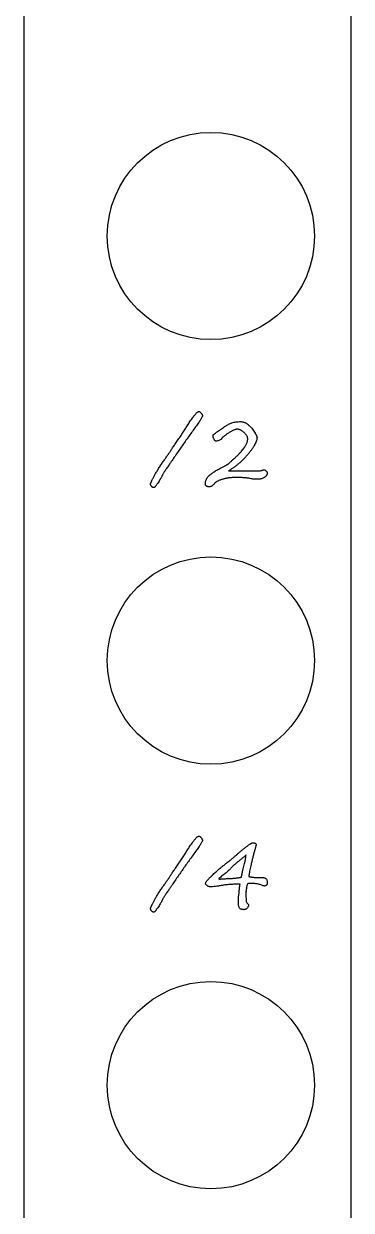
# Model space of a CAD drawing. Extents: x 544 to 554, y 428 to 557.
# Drawn here: x 544.3 to 554.1, y 457.2 to 492.69 of the extents above; entities that cross this region are included whole.
import ezdxf

# ---------------------------------------------------------------- set-up
doc = ezdxf.new("R2010")
doc.units = 0
doc.layers.get('0').update_dxf_attribs({"linetype": 'CONTINUOUS'})

msp = doc.modelspace()

# ---------------------------------------------------------------- linework, layer by layer
at = {"color": 7, "linetype": 'CONTINUOUS'}
for p, q in [((544.303, 553.693), (544.303, 431.693)), ((554.103, 431.693), (554.103, 553.693)), ((550.632, 479.322), (551.203, 479.322)), ((551.338, 479.069), (551.289, 479.069)), ((551.348, 467.154), (551.44, 467.154)), ((550.725, 466.383), (550.725, 466.545)), ((550.95, 466.693), (550.952, 466.633)), ((550.952, 466.633), (550.952, 466.579)), ((550.952, 466.579), (550.953, 466.519))]:
    msp.add_line(p, q, dxfattribs=at)
for centre in [(549.903, 486.343), (549.903, 473.643), (549.903, 460.943)]:
    msp.add_circle(centre, 3.1, dxfattribs=at)
for points, knots in [([(549.221, 480.707), (549.232, 480.726), (549.256, 480.764), (549.296, 480.824), (549.342, 480.887), (549.383, 480.942), (549.416, 480.985), (549.44, 481.014), (549.462, 481.038), (549.482, 481.058), (549.5, 481.074), (549.517, 481.085), (549.531, 481.092), (549.541, 481.093), (549.545, 481.094)], [0, 0, 0, 0, 0.127092, 0.266791, 0.419639, 0.58527, 0.666712, 0.740204, 0.803655, 0.85883, 0.905419, 0.944414, 0.974848, 1, 1, 1, 1]), ([(549.652, 480.969), (549.651, 480.963), (549.649, 480.95), (549.639, 480.928), (549.625, 480.899), (549.605, 480.865), (549.58, 480.824), (549.548, 480.777), (549.512, 480.724), (549.485, 480.687), (549.47, 480.667)], [0, 0, 0, 0, 0.0464903, 0.1137404, 0.2037164, 0.3158748, 0.4523668, 0.6110891, 0.7934033, 1, 1, 1, 1]), ([(549.545, 481.094), (549.55, 481.093), (549.561, 481.091), (549.577, 481.082), (549.594, 481.066), (549.612, 481.046), (549.629, 481.024), (549.642, 481.004), (549.65, 480.986), (549.651, 480.974), (549.652, 480.969)], [0, 0, 0, 0, 0.084454, 0.188998, 0.323647, 0.4874, 0.655514, 0.793396, 0.907372, 1, 1, 1, 1]), ([(549.47, 480.667), (549.405, 480.578), (549.276, 480.401), (549.086, 480.132), (548.899, 479.864), (548.778, 479.684), (548.717, 479.594)], [0, 0, 0, 0, 0.2521215, 0.5029736, 0.7520918, 1, 1, 1, 1]), ([(548.904, 480.224), (548.933, 480.266), (548.991, 480.348), (549.072, 480.471), (549.149, 480.589), (549.197, 480.668), (549.221, 480.707)], [0, 0, 0, 0, 0.264846, 0.519205, 0.764475, 1, 1, 1, 1]), ([(549.966, 480.359), (549.966, 480.366), (549.967, 480.378), (549.97, 480.392), (549.977, 480.398), (549.984, 480.405), (549.995, 480.413), (550.01, 480.425), (550.028, 480.439), (550.05, 480.455), (550.076, 480.474), (550.115, 480.502), (550.164, 480.538), (550.223, 480.579), (550.277, 480.618), (550.33, 480.653), (550.38, 480.685), (550.431, 480.713), (550.481, 480.736), (550.533, 480.756), (550.589, 480.772), (550.65, 480.783), (550.719, 480.789), (550.768, 480.79), (550.793, 480.79)], [0, 0, 0, 0, 0.0221061, 0.0368259, 0.0420221, 0.0518541, 0.0663916, 0.0855839, 0.1091815, 0.1375161, 0.1705039, 0.2084737, 0.2865441, 0.360058, 0.4292567, 0.4936844, 0.5550923, 0.6142947, 0.6718352, 0.7277898, 0.7859426, 0.8506478, 0.9215771, 1, 1, 1, 1]), ([(550.793, 480.79), (550.804, 480.79), (550.827, 480.789), (550.86, 480.784), (550.893, 480.774), (550.925, 480.762), (550.957, 480.746), (550.988, 480.726), (551.018, 480.702), (551.057, 480.667), (551.103, 480.621), (551.151, 480.564), (551.192, 480.508), (551.219, 480.461), (551.237, 480.425), (551.249, 480.402), (551.259, 480.382), (551.267, 480.365), (551.274, 480.35), (551.278, 480.339), (551.282, 480.33), (551.282, 480.326), (551.282, 480.324)], [0, 0, 0, 0, 0.047221, 0.094361, 0.141592, 0.189691, 0.239545, 0.290928, 0.344725, 0.401282, 0.513052, 0.616939, 0.713451, 0.80419, 0.845364, 0.882071, 0.913819, 0.940119, 0.962475, 0.979881, 0.992157, 1, 1, 1, 1]), ([(548.653, 479.845), (548.66, 479.857), (548.676, 479.883), (548.701, 479.922), (548.729, 479.965), (548.759, 480.011), (548.792, 480.06), (548.827, 480.112), (548.865, 480.167), (548.891, 480.205), (548.904, 480.224)], [0, 0, 0, 0, 0.094154, 0.197443, 0.30868, 0.429327, 0.558657, 0.697157, 0.843628, 1, 1, 1, 1]), ([(550.05, 480.208), (550.046, 480.209), (550.035, 480.211), (550.022, 480.224), (550.008, 480.242), (549.995, 480.266), (549.983, 480.292), (549.973, 480.317), (549.967, 480.339), (549.966, 480.353), (549.966, 480.359)], [0, 0, 0, 0, 0.074646, 0.170766, 0.295176, 0.456503, 0.624469, 0.770829, 0.894683, 1, 1, 1, 1]), ([(550.209, 480.268), (550.2, 480.259), (550.181, 480.24), (550.143, 480.221), (550.098, 480.21), (550.067, 480.209), (550.05, 480.208)], [0, 0, 0, 0, 0.226835, 0.458891, 0.71491, 1, 1, 1, 1]), ([(550.692, 480.562), (550.685, 480.562), (550.67, 480.561), (550.646, 480.556), (550.619, 480.548), (550.59, 480.537), (550.559, 480.523), (550.525, 480.505), (550.488, 480.485), (550.437, 480.454), (550.376, 480.414), (550.311, 480.366), (550.255, 480.318), (550.224, 480.284), (550.209, 480.268)], [0, 0, 0, 0, 0.037265, 0.079375, 0.127495, 0.18106, 0.241434, 0.307916, 0.380911, 0.460579, 0.618051, 0.760236, 0.887063, 1, 1, 1, 1]), ([(550.234, 479.423), (550.247, 479.429), (550.271, 479.441), (550.305, 479.458), (550.334, 479.474), (550.36, 479.488), (550.382, 479.501), (550.401, 479.512), (550.415, 479.522), (550.427, 479.53), (550.439, 479.541), (550.453, 479.553), (550.471, 479.57), (550.493, 479.589), (550.518, 479.612), (550.548, 479.639), (550.581, 479.669), (550.629, 479.713), (550.688, 479.767), (550.751, 479.831), (550.806, 479.889), (550.852, 479.943), (550.89, 479.994), (550.922, 480.041), (550.948, 480.085), (550.969, 480.127), (550.984, 480.167), (550.996, 480.205), (551.002, 480.241), (551.003, 480.265), (551.004, 480.277)], [0, 0, 0, 0, 0.03548, 0.067234, 0.095568, 0.120629, 0.142129, 0.16008, 0.174691, 0.185891, 0.197714, 0.21377, 0.234063, 0.258868, 0.287884, 0.321408, 0.359393, 0.401392, 0.485824, 0.561722, 0.62895, 0.68785, 0.740452, 0.788437, 0.831772, 0.870684, 0.906463, 0.939798, 0.970598, 1, 1, 1, 1]), ([(551.282, 480.324), (551.281, 480.308), (551.279, 480.274), (551.265, 480.221), (551.244, 480.164), (551.215, 480.102), (551.176, 480.037), (551.13, 479.967), (551.075, 479.892), (551.013, 479.815), (550.946, 479.737), (550.876, 479.663), (550.805, 479.594), (550.732, 479.529), (550.658, 479.469), (550.582, 479.413), (550.505, 479.362), (550.451, 479.331), (550.425, 479.316)], [0, 0, 0, 0, 0.035618, 0.075111, 0.119728, 0.16967, 0.225428, 0.287122, 0.355168, 0.429414, 0.505896, 0.580565, 0.653765, 0.72524, 0.795537, 0.864802, 0.932626, 1, 1, 1, 1]), ([(551.004, 480.277), (551.004, 480.285), (551.003, 480.3), (550.998, 480.324), (550.989, 480.347), (550.977, 480.371), (550.961, 480.395), (550.942, 480.419), (550.92, 480.443), (550.895, 480.466), (550.868, 480.488), (550.842, 480.508), (550.816, 480.525), (550.79, 480.538), (550.765, 480.549), (550.74, 480.557), (550.716, 480.561), (550.7, 480.562), (550.692, 480.562)], [0, 0, 0, 0, 0.051511, 0.104137, 0.158987, 0.21742, 0.279755, 0.346145, 0.417636, 0.495284, 0.572574, 0.645395, 0.71354, 0.777437, 0.837142, 0.893627, 0.94762, 1, 1, 1, 1]), ([(548.096, 478.92), (548.097, 478.922), (548.098, 478.929), (548.1, 478.94), (548.106, 478.955), (548.114, 478.973), (548.122, 478.996), (548.134, 479.021), (548.148, 479.051), (548.163, 479.083), (548.181, 479.119), (548.201, 479.158), (548.223, 479.199), (548.248, 479.242), (548.276, 479.288), (548.306, 479.337), (548.338, 479.388), (548.383, 479.458), (548.44, 479.544), (548.508, 479.642), (548.571, 479.732), (548.613, 479.789), (548.633, 479.816)], [0, 0, 0, 0, 0.007628, 0.01888, 0.033672, 0.052793, 0.075626, 0.102472, 0.133188, 0.167777, 0.206067, 0.247401, 0.292133, 0.339945, 0.390852, 0.445386, 0.502837, 0.563935, 0.684759, 0.798164, 0.902913, 1, 1, 1, 1]), ([(548.717, 479.594), (548.709, 479.583), (548.692, 479.557), (548.663, 479.515), (548.629, 479.467), (548.606, 479.432), (548.593, 479.414)], [0, 0, 0, 0, 0.19687, 0.429918, 0.698125, 1, 1, 1, 1]), ([(548.633, 479.816), (548.637, 479.821), (548.644, 479.83), (548.65, 479.841), (548.653, 479.845)], [0, 0, 0, 0, 0.537327, 1, 1, 1, 1]), ([(548.593, 479.414), (548.583, 479.399), (548.563, 479.368), (548.534, 479.325), (548.509, 479.286), (548.486, 479.251), (548.468, 479.219), (548.452, 479.192), (548.44, 479.169), (548.433, 479.154), (548.43, 479.148)], [0, 0, 0, 0, 0.182399, 0.347612, 0.497767, 0.630754, 0.747011, 0.847251, 0.931542, 1, 1, 1, 1]), ([(549.738, 478.933), (549.738, 478.944), (549.739, 478.967), (549.744, 479), (549.754, 479.033), (549.766, 479.064), (549.783, 479.095), (549.802, 479.124), (549.826, 479.152), (549.852, 479.18), (549.884, 479.207), (549.919, 479.235), (549.96, 479.264), (550.006, 479.294), (550.056, 479.325), (550.111, 479.357), (550.171, 479.39), (550.213, 479.412), (550.234, 479.423)], [0, 0, 0, 0, 0.046949, 0.092743, 0.138108, 0.184331, 0.230854, 0.27867, 0.328405, 0.380221, 0.436327, 0.498087, 0.566415, 0.640679, 0.720976, 0.80765, 0.900482, 1, 1, 1, 1]), ([(550.425, 479.316), (550.438, 479.317), (550.466, 479.319), (550.514, 479.321), (550.57, 479.322), (550.61, 479.322), (550.632, 479.322)], [0, 0, 0, 0, 0.187264, 0.416337, 0.687199, 1, 1, 1, 1]), ([(551.203, 479.322), (551.219, 479.321), (551.249, 479.32), (551.289, 479.318), (551.319, 479.318), (551.348, 479.317), (551.382, 479.322), (551.409, 479.329), (551.424, 479.333)], [0, 0, 0, 0, 0.224288, 0.404012, 0.539156, 0.629837, 0.791278, 1, 1, 1, 1]), ([(551.586, 479.254), (551.586, 479.247), (551.585, 479.233), (551.581, 479.213), (551.574, 479.194), (551.564, 479.176), (551.551, 479.16), (551.536, 479.144), (551.517, 479.13), (551.49, 479.113), (551.455, 479.096), (551.414, 479.081), (551.375, 479.071), (551.35, 479.069), (551.338, 479.069)], [0, 0, 0, 0, 0.063069, 0.122459, 0.182169, 0.241571, 0.302149, 0.366389, 0.433713, 0.506433, 0.648116, 0.777487, 0.893599, 1, 1, 1, 1]), ([(551.424, 479.333), (551.432, 479.335), (551.448, 479.339), (551.469, 479.344), (551.488, 479.347), (551.499, 479.347), (551.505, 479.347)], [0, 0, 0, 0, 0.315434, 0.584585, 0.812608, 1, 1, 1, 1]), ([(551.505, 479.347), (551.509, 479.347), (551.517, 479.346), (551.53, 479.338), (551.543, 479.327), (551.557, 479.313), (551.569, 479.298), (551.578, 479.282), (551.585, 479.268), (551.586, 479.259), (551.586, 479.254)], [0, 0, 0, 0, 0.092021, 0.198992, 0.330354, 0.48873, 0.64797, 0.784961, 0.899015, 1, 1, 1, 1]), ([(548.199, 478.816), (548.194, 478.816), (548.182, 478.817), (548.165, 478.824), (548.148, 478.835), (548.131, 478.85), (548.116, 478.866), (548.105, 478.884), (548.098, 478.902), (548.097, 478.914), (548.096, 478.92)], [0, 0, 0, 0, 0.106016, 0.221912, 0.349177, 0.494899, 0.64062, 0.771343, 0.888694, 1, 1, 1, 1]), ([(548.43, 479.148), (548.424, 479.135), (548.411, 479.106), (548.385, 479.059), (548.35, 479.006), (548.318, 478.957), (548.29, 478.917), (548.271, 478.891), (548.254, 478.868), (548.239, 478.849), (548.226, 478.835), (548.215, 478.825), (548.207, 478.818), (548.201, 478.816), (548.199, 478.816)], [0, 0, 0, 0, 0.105342, 0.235065, 0.391842, 0.57356, 0.665508, 0.745959, 0.815749, 0.873725, 0.921058, 0.957387, 0.983753, 1, 1, 1, 1]), ([(549.842, 478.841), (549.834, 478.841), (549.819, 478.842), (549.797, 478.846), (549.779, 478.853), (549.764, 478.863), (549.752, 478.877), (549.743, 478.893), (549.739, 478.912), (549.738, 478.926), (549.738, 478.933)], [0, 0, 0, 0, 0.154879, 0.289817, 0.410638, 0.521955, 0.631471, 0.744093, 0.865016, 1, 1, 1, 1]), ([(550.014, 478.946), (550.005, 478.935), (549.988, 478.916), (549.963, 478.89), (549.943, 478.871), (549.925, 478.858), (549.907, 478.85), (549.888, 478.845), (549.866, 478.842), (549.85, 478.841), (549.842, 478.841)], [0, 0, 0, 0, 0.200898, 0.3682588, 0.4999076, 0.5983837, 0.6832571, 0.7771674, 0.8834149, 1, 1, 1, 1]), ([(550.651, 479.119), (550.613, 479.119), (550.54, 479.117), (550.434, 479.107), (550.335, 479.09), (550.258, 479.069), (550.201, 479.05), (550.163, 479.036), (550.129, 479.022), (550.098, 479.007), (550.071, 478.993), (550.049, 478.977), (550.029, 478.962), (550.019, 478.951), (550.014, 478.946)], [0, 0, 0, 0, 0.167554, 0.324605, 0.473767, 0.614311, 0.679906, 0.740703, 0.795717, 0.845916, 0.891406, 0.931661, 0.968003, 1, 1, 1, 1]), ([(551.105, 479.082), (551.089, 479.085), (551.057, 479.091), (551.007, 479.099), (550.954, 479.105), (550.899, 479.11), (550.841, 479.115), (550.78, 479.117), (550.716, 479.119), (550.673, 479.119), (550.651, 479.119)], [0, 0, 0, 0, 0.104885, 0.215456, 0.331557, 0.453417, 0.581178, 0.714787, 0.854392, 1, 1, 1, 1]), ([(551.289, 479.069), (551.27, 479.069), (551.234, 479.069), (551.183, 479.071), (551.141, 479.075), (551.116, 479.08), (551.105, 479.082)], [0, 0, 0, 0, 0.315682, 0.58898, 0.81627, 1, 1, 1, 1]), ([(549.221, 468.007), (549.232, 468.026), (549.256, 468.064), (549.296, 468.124), (549.342, 468.187), (549.383, 468.242), (549.416, 468.285), (549.44, 468.314), (549.462, 468.338), (549.482, 468.358), (549.5, 468.374), (549.517, 468.385), (549.531, 468.392), (549.541, 468.393), (549.545, 468.394)], [0, 0, 0, 0, 0.127092, 0.266791, 0.419639, 0.58527, 0.666712, 0.740204, 0.803655, 0.85883, 0.905419, 0.944414, 0.974848, 1, 1, 1, 1]), ([(549.652, 468.269), (549.651, 468.263), (549.649, 468.25), (549.639, 468.228), (549.625, 468.199), (549.605, 468.165), (549.58, 468.124), (549.548, 468.077), (549.512, 468.024), (549.485, 467.987), (549.47, 467.967)], [0, 0, 0, 0, 0.04649, 0.11374, 0.203716, 0.315875, 0.452367, 0.611089, 0.793403, 1, 1, 1, 1]), ([(549.545, 468.394), (549.55, 468.393), (549.561, 468.391), (549.577, 468.382), (549.594, 468.366), (549.612, 468.346), (549.629, 468.324), (549.642, 468.304), (549.65, 468.286), (549.651, 468.274), (549.652, 468.269)], [0, 0, 0, 0, 0.084454, 0.188998, 0.323647, 0.4874, 0.655514, 0.793396, 0.907372, 1, 1, 1, 1]), ([(550.695, 467.854), (550.716, 467.873), (550.759, 467.912), (550.826, 467.968), (550.897, 468.024), (550.957, 468.07), (551.005, 468.105), (551.037, 468.128), (551.065, 468.147), (551.089, 468.163), (551.109, 468.175), (551.126, 468.184), (551.138, 468.19), (551.146, 468.191), (551.149, 468.192)], [0, 0, 0, 0, 0.149615, 0.304497, 0.463253, 0.626961, 0.705338, 0.774797, 0.83455, 0.885408, 0.927616, 0.960057, 0.98441, 1, 1, 1, 1]), ([(551.149, 468.192), (551.157, 468.191), (551.173, 468.191), (551.195, 468.188), (551.214, 468.184), (551.23, 468.179), (551.242, 468.171), (551.251, 468.161), (551.256, 468.149), (551.257, 468.141), (551.257, 468.137)], [0, 0, 0, 0, 0.1873014, 0.352385, 0.4935825, 0.6158107, 0.7172255, 0.8124617, 0.9027633, 1, 1, 1, 1]), ([(549.47, 467.967), (549.405, 467.878), (549.276, 467.701), (549.086, 467.432), (548.899, 467.164), (548.778, 466.984), (548.717, 466.894)], [0, 0, 0, 0, 0.252122, 0.502974, 0.752092, 1, 1, 1, 1]), ([(548.904, 467.524), (548.933, 467.566), (548.991, 467.648), (549.072, 467.771), (549.149, 467.889), (549.197, 467.968), (549.221, 468.007)], [0, 0, 0, 0, 0.264846, 0.519205, 0.764475, 1, 1, 1, 1]), ([(550.387, 467.599), (550.417, 467.623), (550.475, 467.669), (550.557, 467.735), (550.63, 467.796), (550.674, 467.835), (550.695, 467.854)], [0, 0, 0, 0, 0.288738, 0.551059, 0.789043, 1, 1, 1, 1]), ([(550.954, 467.826), (550.949, 467.821), (550.938, 467.811), (550.92, 467.794), (550.897, 467.775), (550.871, 467.752), (550.841, 467.728), (550.807, 467.699), (550.769, 467.669), (550.742, 467.648), (550.728, 467.637)], [0, 0, 0, 0, 0.06747, 0.151172, 0.252178, 0.36849, 0.501142, 0.651, 0.817421, 1, 1, 1, 1]), ([(550.859, 467.366), (550.866, 467.395), (550.88, 467.451), (550.9, 467.53), (550.916, 467.601), (550.93, 467.663), (550.94, 467.716), (550.947, 467.76), (550.952, 467.796), (550.953, 467.817), (550.954, 467.826)], [0, 0, 0, 0, 0.1933785, 0.3673812, 0.5218287, 0.6561132, 0.7717421, 0.867286, 0.9427094, 1, 1, 1, 1]), ([(551.181, 467.857), (551.172, 467.82), (551.154, 467.749), (551.129, 467.646), (551.106, 467.551), (551.087, 467.463), (551.07, 467.383), (551.055, 467.311), (551.044, 467.246), (551.037, 467.206), (551.034, 467.187)], [0, 0, 0, 0, 0.166467, 0.320768, 0.463606, 0.594731, 0.71385, 0.820971, 0.916461, 1, 1, 1, 1]), ([(551.257, 468.137), (551.256, 468.132), (551.253, 468.121), (551.248, 468.102), (551.242, 468.077), (551.233, 468.045), (551.223, 468.007), (551.21, 467.962), (551.196, 467.912), (551.186, 467.876), (551.181, 467.857)], [0, 0, 0, 0, 0.046348, 0.114226, 0.205932, 0.319182, 0.456256, 0.614878, 0.796005, 1, 1, 1, 1]), ([(548.653, 467.145), (548.66, 467.157), (548.676, 467.183), (548.701, 467.222), (548.729, 467.265), (548.759, 467.311), (548.792, 467.36), (548.827, 467.412), (548.865, 467.467), (548.891, 467.505), (548.904, 467.524)], [0, 0, 0, 0, 0.094154, 0.197443, 0.30868, 0.429327, 0.558657, 0.697157, 0.843628, 1, 1, 1, 1]), ([(549.732, 466.966), (549.735, 466.973), (549.741, 466.989), (549.756, 467.013), (549.774, 467.04), (549.796, 467.069), (549.822, 467.1), (549.853, 467.134), (549.888, 467.169), (549.926, 467.208), (549.97, 467.249), (550.017, 467.292), (550.069, 467.337), (550.124, 467.385), (550.184, 467.436), (550.248, 467.488), (550.316, 467.543), (550.363, 467.58), (550.387, 467.599)], [0, 0, 0, 0, 0.0258715, 0.056192, 0.0915867, 0.1312532, 0.1756345, 0.2250813, 0.2796582, 0.3394099, 0.4040652, 0.4739577, 0.5487872, 0.6285651, 0.7136302, 0.8039961, 0.8993385, 1, 1, 1, 1]), ([(550.522, 467.454), (550.509, 467.441), (550.484, 467.415), (550.444, 467.376), (550.401, 467.336), (550.354, 467.296), (550.305, 467.253), (550.252, 467.211), (550.195, 467.168), (550.157, 467.139), (550.137, 467.125)], [0, 0, 0, 0, 0.104256, 0.214571, 0.33048, 0.452141, 0.579979, 0.713733, 0.853982, 1, 1, 1, 1]), ([(550.728, 467.637), (550.716, 467.627), (550.694, 467.609), (550.661, 467.582), (550.632, 467.556), (550.604, 467.533), (550.58, 467.511), (550.558, 467.491), (550.539, 467.472), (550.527, 467.459), (550.522, 467.454)], [0, 0, 0, 0, 0.164106, 0.316815, 0.458153, 0.589233, 0.708999, 0.816522, 0.913833, 1, 1, 1, 1]), ([(548.096, 466.22), (548.097, 466.222), (548.098, 466.229), (548.1, 466.24), (548.106, 466.255), (548.114, 466.273), (548.122, 466.296), (548.134, 466.321), (548.148, 466.351), (548.163, 466.383), (548.181, 466.419), (548.201, 466.458), (548.223, 466.499), (548.248, 466.542), (548.276, 466.588), (548.306, 466.637), (548.338, 466.688), (548.383, 466.758), (548.44, 466.844), (548.508, 466.942), (548.571, 467.032), (548.613, 467.089), (548.633, 467.116)], [0, 0, 0, 0, 0.007628, 0.01888, 0.033672, 0.052793, 0.075626, 0.102472, 0.133188, 0.167777, 0.206067, 0.247401, 0.292133, 0.339945, 0.390852, 0.445386, 0.502837, 0.563935, 0.684759, 0.798164, 0.902913, 1, 1, 1, 1]), ([(548.633, 467.116), (548.637, 467.121), (548.644, 467.13), (548.65, 467.141), (548.653, 467.145)], [0, 0, 0, 0, 0.537327, 1, 1, 1, 1]), ([(550.137, 467.125), (550.137, 467.122), (550.138, 467.116), (550.142, 467.109), (550.151, 467.105), (550.157, 467.105), (550.16, 467.104)], [0, 0, 0, 0, 0.250062, 0.467199, 0.70731, 1, 1, 1, 1]), ([(550.16, 467.104), (550.166, 467.105), (550.18, 467.108), (550.206, 467.111), (550.241, 467.113), (550.285, 467.117), (550.338, 467.119), (550.399, 467.123), (550.469, 467.125), (550.519, 467.127), (550.545, 467.128)], [0, 0, 0, 0, 0.044669, 0.112836, 0.203349, 0.317455, 0.454011, 0.613148, 0.794772, 1, 1, 1, 1]), ([(550.545, 467.128), (550.561, 467.129), (550.59, 467.132), (550.632, 467.135), (550.671, 467.14), (550.707, 467.145), (550.74, 467.15), (550.769, 467.155), (550.796, 467.161), (550.812, 467.166), (550.82, 467.168)], [0, 0, 0, 0, 0.164211, 0.317197, 0.457749, 0.588415, 0.708012, 0.816624, 0.912976, 1, 1, 1, 1]), ([(550.82, 467.168), (550.822, 467.183), (550.826, 467.214), (550.835, 467.262), (550.845, 467.313), (550.854, 467.348), (550.859, 467.366)], [0, 0, 0, 0, 0.226219, 0.469829, 0.726899, 1, 1, 1, 1]), ([(551.034, 467.187), (551.042, 467.184), (551.059, 467.178), (551.088, 467.172), (551.12, 467.166), (551.157, 467.161), (551.199, 467.158), (551.245, 467.155), (551.295, 467.154), (551.33, 467.154), (551.348, 467.154)], [0, 0, 0, 0, 0.078955, 0.170096, 0.275391, 0.392454, 0.524016, 0.669093, 0.827717, 1, 1, 1, 1]), ([(551.44, 467.154), (551.452, 467.153), (551.474, 467.153), (551.505, 467.146), (551.53, 467.136), (551.552, 467.122), (551.568, 467.099), (551.579, 467.068), (551.585, 467.028), (551.586, 466.998), (551.586, 466.982)], [0, 0, 0, 0, 0.134819, 0.250984, 0.354305, 0.447675, 0.546095, 0.665834, 0.817306, 1, 1, 1, 1]), ([(548.717, 466.894), (548.709, 466.883), (548.692, 466.857), (548.663, 466.815), (548.629, 466.767), (548.606, 466.732), (548.593, 466.714)], [0, 0, 0, 0, 0.19687, 0.429918, 0.698125, 1, 1, 1, 1]), ([(549.876, 466.875), (549.865, 466.876), (549.84, 466.879), (549.805, 466.898), (549.768, 466.927), (549.744, 466.952), (549.732, 466.966)], [0, 0, 0, 0, 0.190718, 0.414677, 0.681166, 1, 1, 1, 1]), ([(550.222, 466.915), (550.191, 466.909), (550.13, 466.897), (550.041, 466.884), (549.957, 466.876), (549.902, 466.876), (549.876, 466.875)], [0, 0, 0, 0, 0.273219, 0.52969, 0.772074, 1, 1, 1, 1]), ([(550.681, 466.951), (550.658, 466.951), (550.613, 466.951), (550.548, 466.949), (550.485, 466.946), (550.426, 466.942), (550.37, 466.937), (550.318, 466.931), (550.269, 466.924), (550.237, 466.918), (550.222, 466.915)], [0, 0, 0, 0, 0.149915, 0.292182, 0.427665, 0.556447, 0.677746, 0.791551, 0.899014, 1, 1, 1, 1]), ([(550.776, 466.952), (550.77, 466.952), (550.757, 466.951), (550.735, 466.952), (550.71, 466.951), (550.691, 466.951), (550.681, 466.951)], [0, 0, 0, 0, 0.188316, 0.418424, 0.690401, 1, 1, 1, 1]), ([(550.748, 466.706), (550.75, 466.748), (550.755, 466.83), (550.769, 466.912), (550.776, 466.952)], [0, 0, 0, 0, 0.507428, 1, 1, 1, 1]), ([(551.004, 466.976), (550.996, 466.952), (550.98, 466.904), (550.963, 466.831), (550.952, 466.761), (550.951, 466.716), (550.95, 466.693)], [0, 0, 0, 0, 0.26921, 0.524405, 0.767478, 1, 1, 1, 1]), ([(551.445, 466.916), (551.43, 466.922), (551.398, 466.934), (551.348, 466.948), (551.297, 466.961), (551.243, 466.969), (551.186, 466.976), (551.127, 466.978), (551.066, 466.979), (551.025, 466.977), (551.004, 466.976)], [0, 0, 0, 0, 0.1117197, 0.2265099, 0.3439908, 0.4661726, 0.5920029, 0.7233948, 0.8590119, 1, 1, 1, 1]), ([(551.508, 466.9), (551.496, 466.901), (551.474, 466.902), (551.455, 466.911), (551.445, 466.916)], [0, 0, 0, 0, 0.527279, 1, 1, 1, 1]), ([(551.586, 466.982), (551.586, 466.977), (551.585, 466.967), (551.581, 466.952), (551.573, 466.938), (551.562, 466.925), (551.551, 466.914), (551.537, 466.906), (551.523, 466.901), (551.513, 466.901), (551.508, 466.9)], [0, 0, 0, 0, 0.124347, 0.246779, 0.373093, 0.50833, 0.640825, 0.761602, 0.881961, 1, 1, 1, 1]), ([(548.43, 466.448), (548.424, 466.435), (548.411, 466.406), (548.385, 466.359), (548.35, 466.306), (548.318, 466.257), (548.29, 466.217), (548.271, 466.191), (548.254, 466.168), (548.239, 466.149), (548.226, 466.135), (548.215, 466.125), (548.207, 466.118), (548.201, 466.116), (548.199, 466.116)], [0, 0, 0, 0, 0.105342, 0.235065, 0.391842, 0.57356, 0.665508, 0.745959, 0.815749, 0.873725, 0.921058, 0.957387, 0.983753, 1, 1, 1, 1]), ([(548.593, 466.714), (548.583, 466.699), (548.563, 466.668), (548.534, 466.625), (548.509, 466.586), (548.486, 466.551), (548.468, 466.519), (548.452, 466.492), (548.44, 466.469), (548.433, 466.454), (548.43, 466.448)], [0, 0, 0, 0, 0.182399, 0.347612, 0.497767, 0.630754, 0.747011, 0.847251, 0.931542, 1, 1, 1, 1]), ([(550.725, 466.545), (550.728, 466.562), (550.733, 466.593), (550.739, 466.637), (550.745, 466.673), (550.747, 466.696), (550.748, 466.706)], [0, 0, 0, 0, 0.313538, 0.584623, 0.813631, 1, 1, 1, 1]), ([(550.901, 466.192), (550.885, 466.192), (550.855, 466.193), (550.815, 466.201), (550.782, 466.216), (550.759, 466.238), (550.744, 466.268), (550.733, 466.301), (550.727, 466.34), (550.726, 466.368), (550.725, 466.383)], [0, 0, 0, 0, 0.160217, 0.293309, 0.406087, 0.506309, 0.608699, 0.722559, 0.852912, 1, 1, 1, 1]), ([(550.953, 466.519), (550.954, 466.511), (550.954, 466.496), (550.954, 466.477), (550.955, 466.461), (550.953, 466.449), (550.955, 466.436), (550.963, 466.423), (550.975, 466.405), (550.985, 466.394), (550.991, 466.387)], [0, 0, 0, 0, 0.165382, 0.303125, 0.410564, 0.487896, 0.563541, 0.669522, 0.816229, 1, 1, 1, 1]), ([(550.991, 466.387), (550.997, 466.381), (551.007, 466.369), (551.019, 466.353), (551.027, 466.34), (551.029, 466.332), (551.029, 466.328)], [0, 0, 0, 0, 0.361267, 0.645657, 0.85608, 1, 1, 1, 1]), ([(548.199, 466.116), (548.194, 466.116), (548.182, 466.117), (548.165, 466.124), (548.148, 466.135), (548.131, 466.15), (548.116, 466.166), (548.105, 466.184), (548.098, 466.202), (548.097, 466.214), (548.096, 466.22)], [0, 0, 0, 0, 0.106016, 0.221912, 0.349177, 0.494899, 0.64062, 0.771343, 0.888694, 1, 1, 1, 1]), ([(551.029, 466.328), (551.029, 466.321), (551.027, 466.307), (551.018, 466.285), (551.005, 466.262), (550.986, 466.24), (550.965, 466.219), (550.944, 466.204), (550.923, 466.194), (550.908, 466.192), (550.901, 466.192)], [0, 0, 0, 0, 0.103638, 0.218082, 0.350878, 0.503892, 0.653345, 0.783769, 0.89608, 1, 1, 1, 1])]:
    msp.add_open_spline(points, degree=3, knots=knots, dxfattribs=at)

doc.saveas('drawing.dxf')
